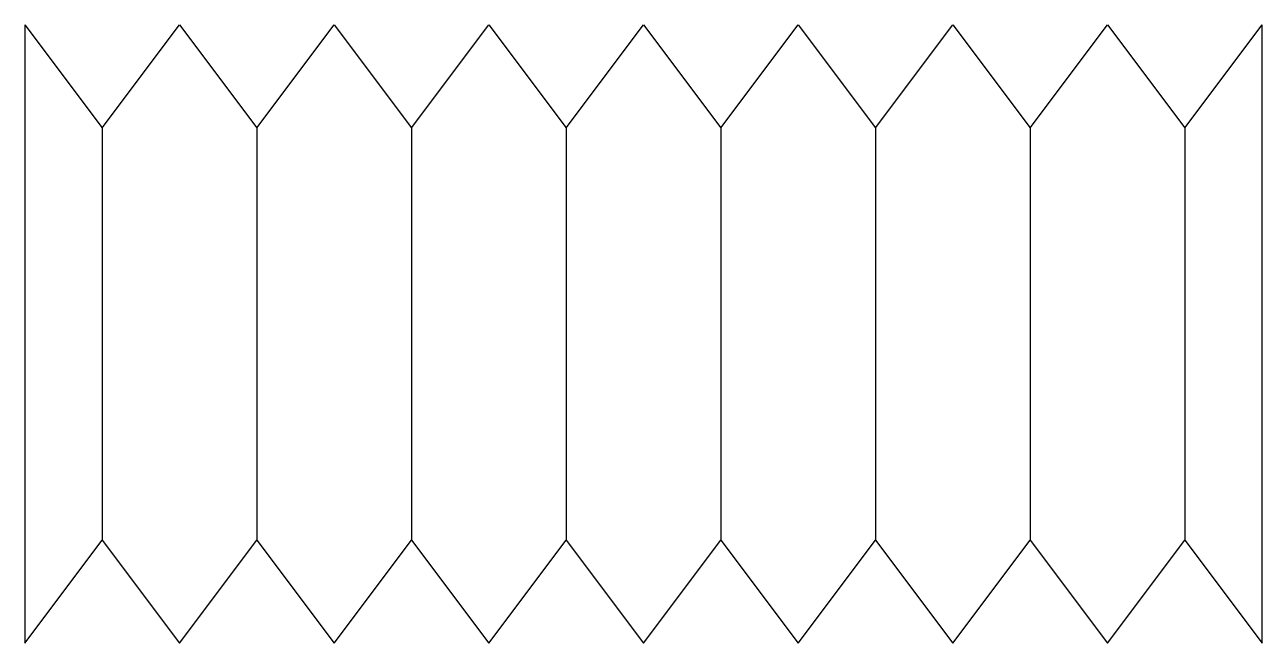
# Model space of a CAD drawing. Header units: millimetres. Extents: x -10113.57 to -10113.32, y 59.578 to 59.703.
import ezdxf

# ---------------------------------------------------------------- set-up
doc = ezdxf.new("R2010")
doc.units = ezdxf.units.MM
doc.header["$LTSCALE"] = 10
doc.layers.add('Tub_componentes', color=2, linetype='Continuous')

msp = doc.modelspace()

# ---------------------------------------------------------------- linework, layer by layer
at = {"layer": 'Tub_componentes'}
for p, q in [((-10113.57033, 59.70292), (-10113.55471, 59.68209)), ((-10113.57033, 59.70292), (-10113.57033, 59.57793)), ((-10113.55471, 59.68209), (-10113.53908, 59.70292)), ((-10113.53908, 59.70292), (-10113.52346, 59.68209)), ((-10113.52346, 59.68209), (-10113.50783, 59.70292)), ((-10113.50783, 59.70292), (-10113.49221, 59.68209)), ((-10113.49221, 59.68209), (-10113.47659, 59.70292)), ((-10113.47659, 59.70292), (-10113.46096, 59.68209)), ((-10113.46096, 59.68209), (-10113.44534, 59.70292)), ((-10113.44534, 59.70292), (-10113.42971, 59.68209)), ((-10113.42971, 59.68209), (-10113.41409, 59.70292)), ((-10113.41409, 59.70292), (-10113.39846, 59.68209)), ((-10113.39846, 59.68209), (-10113.38284, 59.70292)), ((-10113.38284, 59.70292), (-10113.36722, 59.68209)), ((-10113.36722, 59.68209), (-10113.35159, 59.70292)), ((-10113.35159, 59.70292), (-10113.33597, 59.68209)), ((-10113.33597, 59.68209), (-10113.32034, 59.70292)), ((-10113.32034, 59.57793), (-10113.32034, 59.70292)), ((-10113.57033, 59.57793), (-10113.55471, 59.59876)), ((-10113.55471, 59.59876), (-10113.53908, 59.57793)), ((-10113.53908, 59.57793), (-10113.52346, 59.59876)), ((-10113.52346, 59.59876), (-10113.50783, 59.57793)), ((-10113.50783, 59.57793), (-10113.49221, 59.59876)), ((-10113.49221, 59.59876), (-10113.47659, 59.57793)), ((-10113.47659, 59.57793), (-10113.46096, 59.59876)), ((-10113.46096, 59.59876), (-10113.44534, 59.57793)), ((-10113.44534, 59.57793), (-10113.42971, 59.59876)), ((-10113.42971, 59.59876), (-10113.41409, 59.57793)), ((-10113.41409, 59.57793), (-10113.39846, 59.59876)), ((-10113.39846, 59.59876), (-10113.38284, 59.57793)), ((-10113.38284, 59.57793), (-10113.36722, 59.59876)), ((-10113.36722, 59.59876), (-10113.35159, 59.57793)), ((-10113.35159, 59.57793), (-10113.33597, 59.59876)), ((-10113.33597, 59.59876), (-10113.32034, 59.57793))]:
    msp.add_line(p, q, dxfattribs=at)
at = {"layer": 'Tub_componentes', "color": 1}
for p, q in [((-10113.55471, 59.68209), (-10113.55471, 59.59876)), ((-10113.52346, 59.68209), (-10113.52346, 59.59876)), ((-10113.49221, 59.68209), (-10113.49221, 59.59876)), ((-10113.46096, 59.68209), (-10113.46096, 59.59876)), ((-10113.42971, 59.68209), (-10113.42971, 59.59876)), ((-10113.39846, 59.68209), (-10113.39846, 59.59876)), ((-10113.36722, 59.68209), (-10113.36722, 59.59876)), ((-10113.33597, 59.68209), (-10113.33597, 59.59876))]:
    msp.add_line(p, q, dxfattribs=at)

doc.saveas('drawing.dxf')
